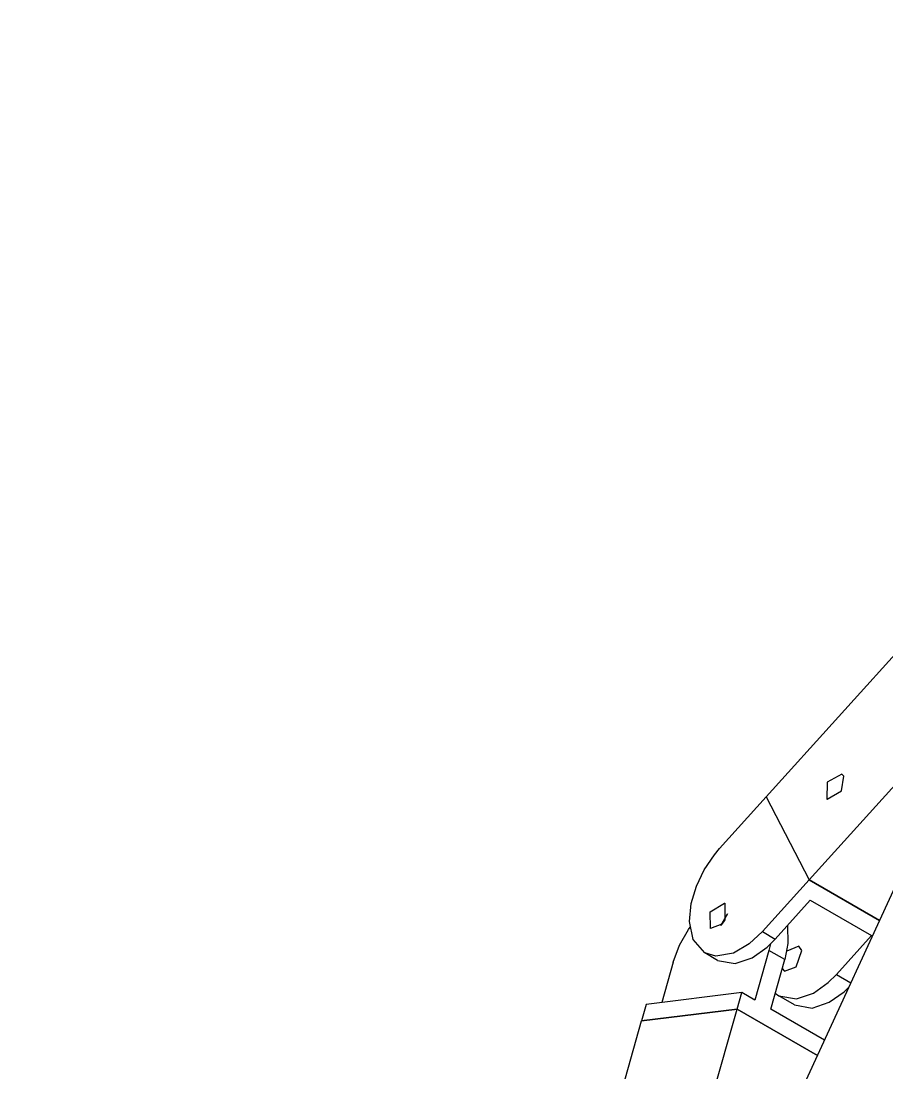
# Model space of a CAD drawing. Header units: millimetres. Extents: x -912 to 1332, y -1066 to 1362.
# Drawn here: x 751.2 to 989.4, y 326.2 to 615.7 of the extents above; entities that cross this region are included whole.
import ezdxf

# ---------------------------------------------------------------- set-up
doc = ezdxf.new("R2010")
doc.units = ezdxf.units.MM
doc.layers.add('IsoView', color=7, linetype='CONTINUOUS')

msp = doc.modelspace()

# ---------------------------------------------------------------- linework, layer by layer
at = {"layer": 'IsoView'}
for p, q in [((1149, 615.68), (956.2, 402.21)), ((968, 379.33), (1160.8, 592.81)), ((943.35, 387.97), (956.2, 402.21)), ((956.2, 402.21), (968, 379.33)), ((956.2, 402.21), (968, 379.33)), ((930.72, 245.09), (1000, 395.59)), ((968, 379.33), (955.14, 365.1)), ((987.37, 368.15), (968, 379.33)), ((968, 379.33), (987.37, 368.15)), ((958.68, 363.06), (968.32, 373.73)), ((968.32, 373.73), (985.17, 364.01)), ((955.14, 365.1), (958.68, 363.06)), ((985.17, 364.01), (975.53, 353.33)), ((942.78, 357.18), (939.25, 359.22)), ((956.93, 359.9), (953.04, 346.27)), ((961.29, 357.38), (956.93, 359.9)), ((930.61, 356.67), (927.45, 345.6)), ((957.41, 343.75), (961.29, 357.38)), ((975.53, 353.33), (979.49, 351.04)), ((949.51, 348.31), (923.19, 345.07)), ((948.21, 343.76), (949.51, 348.31)), ((953.04, 346.27), (949.51, 348.31)), ((963.99, 344.93), (959.63, 347.45)), ((923.19, 345.07), (921.89, 340.52)), ((772.97, -271.6), (948.21, 343.76)), ((948.21, 343.76), (921.89, 340.52)), ((921.89, 340.52), (948.21, 343.76)), ((948.21, 343.76), (970.27, 331.02)), ((970.27, 331.02), (948.21, 343.76)), ((972.2, 335.2), (957.41, 343.75)), ((751.16, -259.01), (921.89, 340.52))]:
    msp.add_line(p, q, dxfattribs=at)
for points in [[(976.95, 408.46), (972.98, 406.19), (972.88, 401.58), (972.95, 401.54)], [(977.52, 407.85), (976.95, 408.46)], [(972.95, 401.54), (976.93, 403.81), (977.52, 407.85)], [(939.25, 359.22), (936.08, 362.97), (935.11, 367.85), (935.57, 372.82), (936.99, 377.61), (939.13, 382.12), (941.91, 386.27), (943.35, 387.97)], [(940.82, 365.96), (940.8, 370.54), (944.74, 372.93), (944.82, 372.89)], [(944.82, 372.89), (944.84, 368.31), (944, 367.13)], [(943.65, 366.78), (945.52, 370.02)], [(945.52, 370.02), (943.65, 366.78)], [(930.61, 356.67), (932.36, 361.35), (934.78, 365.71), (935.22, 366.36)], [(955.14, 365.1), (951.48, 361.7), (947.18, 359.19), (942.3, 358.3), (939.25, 359.22)], [(944, 367.13), (940.82, 365.96)], [(962.04, 366.77), (962.16, 361.79), (961.29, 357.38)], [(942.78, 357.18), (947.62, 356.31), (952.32, 357.91), (956.4, 360.79), (958.68, 363.06)], [(957.37, 361.7), (956.93, 359.9)], [(965.2, 361.12), (961.85, 359.74)], [(964.38, 355.37), (965.97, 359.94), (965.2, 361.12)], [(959.63, 347.45), (964.47, 346.58), (969.17, 348.18), (973.24, 351.07), (975.53, 353.33)], [(960.58, 354.91), (961.2, 354.19)], [(961.2, 354.19), (964.38, 355.37)], [(958.66, 348.13), (959.63, 347.45)], [(963.99, 344.93), (968.83, 344.06), (973.54, 345.66), (977.61, 348.55), (978.9, 349.77)], [(978.59, 349.46), (978.42, 348.71)]]:
    msp.add_lwpolyline(points, dxfattribs=at)

doc.saveas('drawing.dxf')
